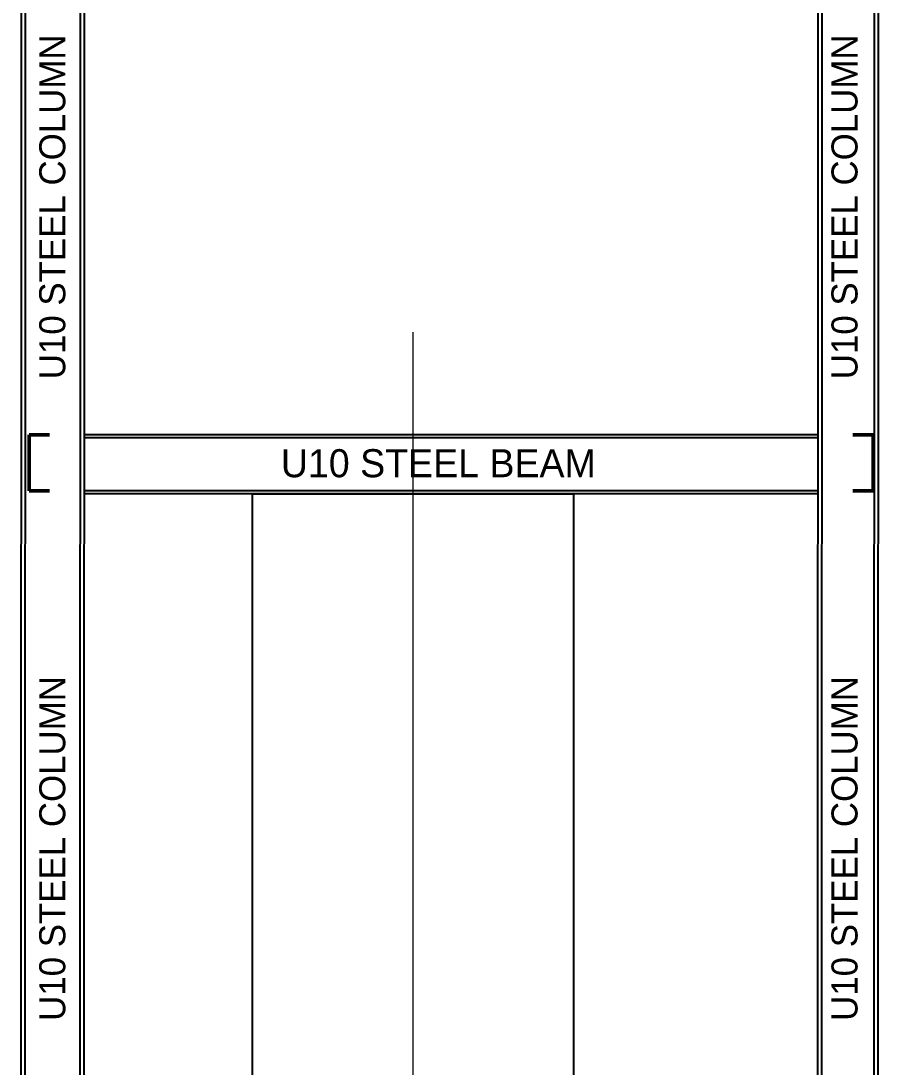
# Model space of a CAD drawing. Header units: millimetres. Extents: x -23396 to 106750, y 116 to 66281.
# Drawn here: x 20283 to 23296, y 8205 to 11874 of the extents above; entities that cross this region are included whole.
import ezdxf

# ---------------------------------------------------------------- set-up
doc = ezdxf.new("R2010")
doc.units = ezdxf.units.MM
doc.linetypes.add('CENTER', pattern=[50.800000000000004, 31.75, -6.349999999999999, 6.349999999999999, -6.349999999999999])
doc.layers.add('CL', color=2, linetype='CENTER', lineweight=0)
doc.layers.add('Wall', color=1, linetype='Continuous', lineweight=50)

# ---------------------------------------------------------------- blocks, each defined once
blk = doc.blocks.new('*U36')
at = {"linetype": 'Continuous', "char_height": 65, "attachment_point": 1, "rotation": 90}
for insert in [(-1020.402201358229, -4375.885578933521), (955.4022013582288, -4375.885578933521)]:
    blk.add_mtext_dynamic_manual_height_columns('U10 STEEL COLUMN', width=8751.771157867042, gutter_width=2683.26485620928, heights=[0], dxfattribs=dict(at, insert=insert))
blk = doc.blocks.new('*U37')
at = {"color": 0, "linetype": 'ByBlock', "lineweight": -2, "transparency": 16777216}
for p in [(9.8e-14, 1600), (0, 0)]:
    blk.add_blockref('*U36', p, dxfattribs=at)
blk = doc.blocks.new('U10U10 SEC')
at = {"color": 0}
for p, q in [((11100.50927437053, 269.9049999994459), (11105.50927437053, 16252.30499999993)), ((11110.50927437053, 269.9049999994459), (11115.50927437053, 16252.30499999993)), ((11240.95927437211, 269.9049999994459), (11245.95927437211, 16252.30499999993)), ((11250.95927437211, 269.9049999994459), (11255.95927437211, 16252.30499999993)), ((9113.159274370671, 269.9049999994459), (9118.159274370671, 16252.20499999984)), ((9123.159274370671, 269.9049999994459), (9128.159274370671, 16252.20499999984)), ((9264.809274371044, 16252.20499999984), (9259.809274371042, 269.9049999994459)), ((9274.809274371044, 16252.20499999984), (9269.809274371046, 269.9049999994459)), ((11100.35980165688, 3166.054999999469), (9271.759801658189, 3166.054999999469)), ((11100.35980165688, 3158.554999999469), (9271.759801658189, 3158.554999999469)), ((11100.35980165688, 3026.354999997188), (9271.759801658189, 3026.354999997188)), ((11100.35980165688, 3018.854999997188), (9271.759801658189, 3018.854999997188))]:
    blk.add_line(p, q, dxfattribs=at)
at = {"linetype": 'Continuous'}
blk.add_lwpolyline([(10490.95101462639, 966.0549999994691), (9690.951014627033, 966.0549999994691), (9690.951014627033, 3018.854999997188), (10490.95101462639, 3018.854999997188)], close=True, dxfattribs=at)
at = {"layer": 'CL', "linetype": 'Continuous'}
blk.add_line((10090.95101462671, 3421.573424055328), (10090.95101462671, 663.3365759411535), dxfattribs=at)
at = {"layer": 'Wall'}
for p, q in [((9133.559801656374, 3026.354999999632), (9133.559801656374, 3166.054999999353)), ((9133.559801656374, 3166.054999999353), (9184.35980165712, 3166.054999999353)), ((9184.35980165712, 3166.054999999353), (9133.559801656374, 3166.054999999353)), ((9133.559801656374, 3166.054999999353), (9133.559801656374, 3026.354999999632)), ((9184.35980165712, 3166.054999999353), (9133.559801656374, 3166.054999999353)), ((9133.559801656374, 3166.054999999353), (9133.559801656374, 3026.354999999632)), ((11238.55980165626, 3166.054999999353), (11187.75980165551, 3166.054999999353)), ((11187.75980165551, 3166.054999999353), (11238.55980165626, 3166.054999999353)), ((11187.75980165551, 3166.054999999353), (11238.55980165626, 3166.054999999353)), ((11238.55980165626, 3026.354999999632), (11238.55980165626, 3166.054999999353)), ((11238.55980165626, 3166.054999999353), (11238.55980165626, 3026.354999999632)), ((11238.55980165626, 3166.054999999353), (11238.55980165626, 3026.354999999632)), ((9184.35980165712, 3026.354999999632), (9133.559801656374, 3026.354999999632)), ((9133.559801656374, 3026.354999999632), (9184.35980165712, 3026.354999999632)), ((9184.35980165712, 3026.354999999632), (9133.559801656374, 3026.354999999632)), ((11187.75980165551, 3026.354999999632), (11238.55980165626, 3026.354999999632)), ((11238.55980165626, 3026.354999999632), (11187.75980165551, 3026.354999999632)), ((11187.75980165551, 3026.354999999632), (11238.55980165626, 3026.354999999632))]:
    blk.add_line(p, q, dxfattribs=at)
blk.add_blockref('*U37', (10179.29401176338, 6080.236856396892))
at = {"linetype": 'Continuous', "insert": (9761.419926110191, 3129.932497554721), "char_height": 70, "attachment_point": 1}
blk.add_mtext_dynamic_manual_height_columns('U10 STEEL BEAM', width=8751.771157867042, gutter_width=2683.26485620928, heights=[0], dxfattribs=at)

msp = doc.modelspace()

# ---------------------------------------------------------------- block references
at = {"xscale": 1.40625, "yscale": 1.40625, "zscale": 1.40625}
msp.add_blockref('U10U10 SEC', (7467.516750961465, 5970.319913582156), dxfattribs=at)

doc.saveas('drawing.dxf')
